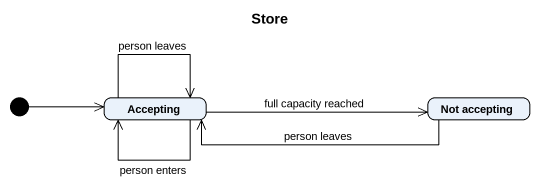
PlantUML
@startuml
title Store
hide empty description
state Accepting
state "Not accepting" as Not_accepting
[*] -right-> Accepting
Accepting --> Accepting : person enters
Accepting --> Accepting : person leaves
Accepting -right-> Not_accepting : full capacity reached
Not_accepting -left-> Accepting : person leaves
@enduml
